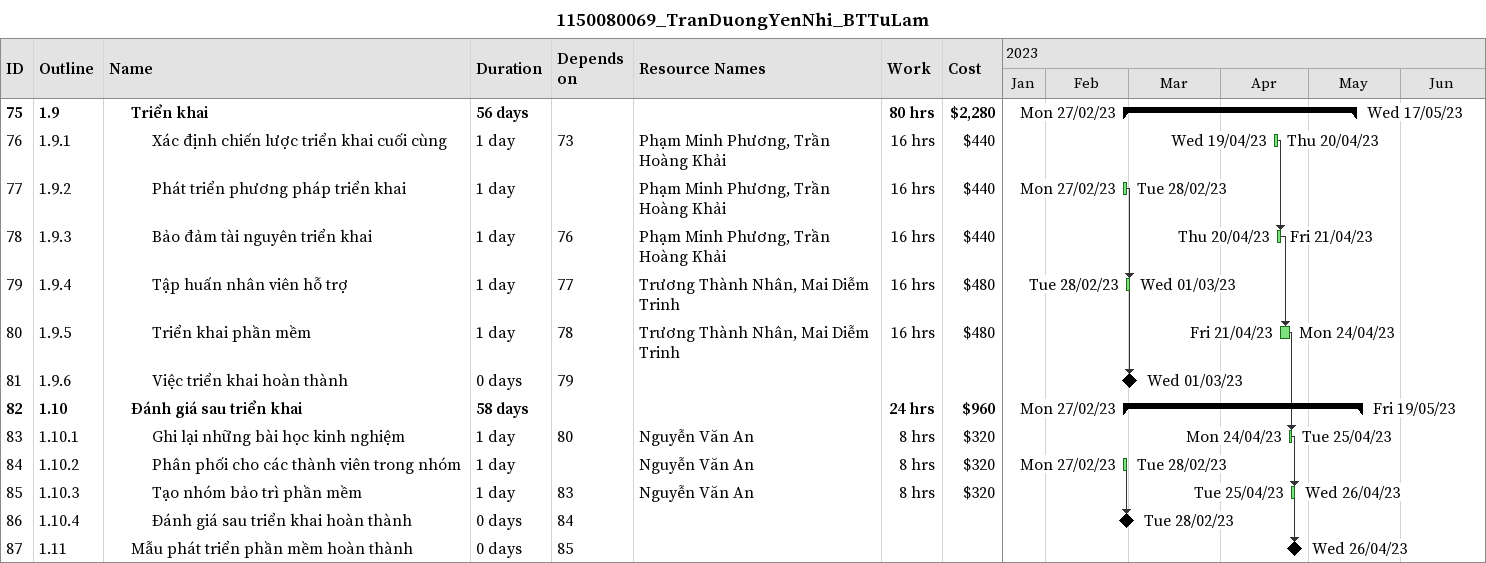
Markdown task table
1150080069_TranDuongYenNhi_BTTuLam

| ID | WBS | Task | Duration | Start | Finish | Predecessors | Resources | Work (h) | Cost ($) |
|---|---|---|---|---|---|---|---|---|---|
| 75 | 1.9 | **Triển khai** | 56d | 2023-02-27 | 2023-05-17 |  |  | 80 | 2280 |
| 76 | 1.9.1 | Xác định chiến lược triển khai cuối cùng | 1d | 2023-04-19 | 2023-04-20 | 73 | Phạm Minh Phương, Trần Hoàng Khải | 16 | 440 |
| 77 | 1.9.2 | Phát triển phương pháp triển khai | 1d | 2023-02-27 | 2023-02-28 |  | Phạm Minh Phương, Trần Hoàng Khải | 16 | 440 |
| 78 | 1.9.3 | Bảo đảm tài nguyên triển khai | 1d | 2023-04-20 | 2023-04-21 | 76 | Phạm Minh Phương, Trần Hoàng Khải | 16 | 440 |
| 79 | 1.9.4 | Tập huấn nhân viên hỗ trợ | 1d | 2023-02-28 | 2023-03-01 | 77 | Trương Thành Nhân, Mai Diễm Trinh | 16 | 480 |
| 80 | 1.9.5 | Triển khai phần mềm | 1d | 2023-04-21 | 2023-04-24 | 78 | Trương Thành Nhân, Mai Diễm Trinh | 16 | 480 |
| 81 | 1.9.6 | Việc triển khai hoàn thành | 0d | 2023-03-01 | 2023-03-01 | 79 |  |  |  |
| 82 | 1.10 | **Đánh giá sau triển khai** | 58d | 2023-02-27 | 2023-05-19 |  |  | 24 | 960 |
| 83 | 1.10.1 | Ghi lại những bài học kinh nghiệm | 1d | 2023-04-24 | 2023-04-25 | 80 | Nguyễn Văn An | 8 | 320 |
| 84 | 1.10.2 | Phân phối cho các thành viên trong nhóm | 1d | 2023-02-27 | 2023-02-28 |  | Nguyễn Văn An | 8 | 320 |
| 85 | 1.10.3 | Tạo nhóm bảo trì phần mềm | 1d | 2023-04-25 | 2023-04-26 | 83 | Nguyễn Văn An | 8 | 320 |
| 86 | 1.10.4 | Đánh giá sau triển khai hoàn thành | 0d | 2023-02-28 | 2023-02-28 | 84 |  |  |  |
| 87 | 1.11 | Mẫu phát triển phần mềm hoàn thành | 0d | 2023-04-26 | 2023-04-26 | 85 |  |  |  |
